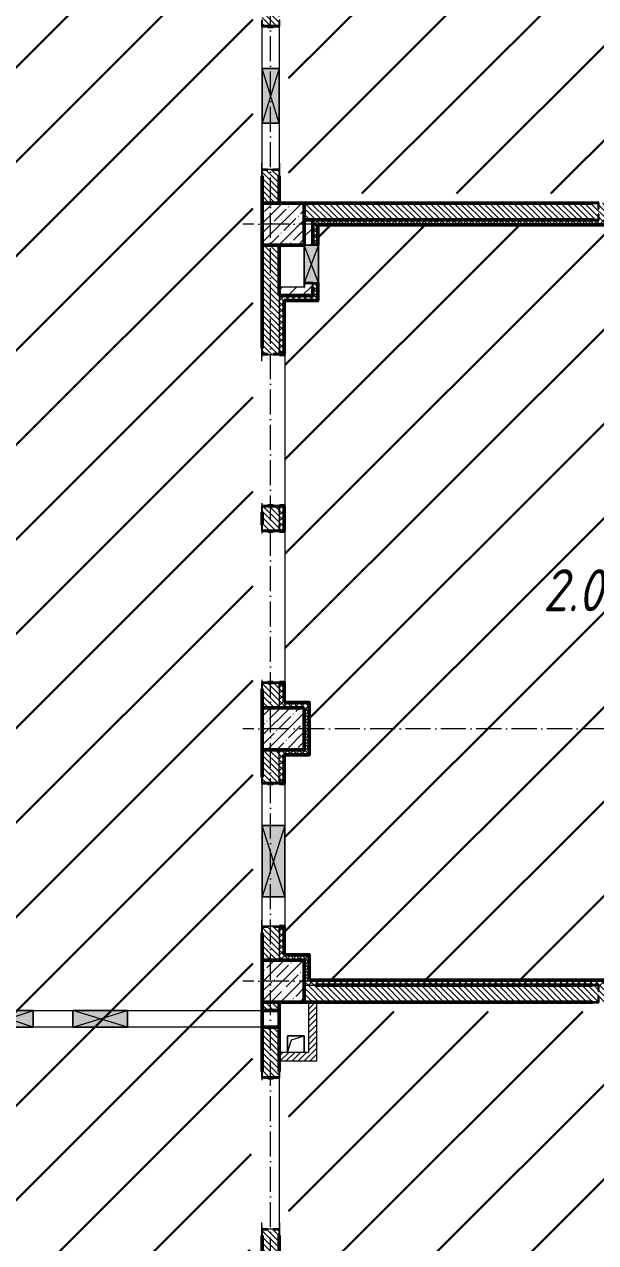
# Model space of a CAD drawing. Header units: millimetres. Extents: x -17017 to 628417, y -109036 to 199237.
# Drawn here: x 133684 to 140472, y 85935 to 100420 of the extents above; entities that cross this region are included whole.
import ezdxf

# ---------------------------------------------------------------- set-up
doc = ezdxf.new("R2010")
doc.units = ezdxf.units.MM
doc.linetypes.add('50_200_ШТРИХ_1Т_ш5_п1_п1_', pattern=[700, 500, -100, 0, -100])
for name, color, linetype, lineweight in [('3.1) ЖБ окна 1.2 м', 102, 'Continuous', 30), ('A-DETL-GENF-OTLN', 7, 'Continuous', 9), ('A-FLOR-____-OTLN', 7, 'Continuous', 9), ('A-GENM-____-MCUT', 7, 'Continuous', 25), ('A-GENM-____-OTLN', 7, 'Continuous', 9), ('A-GENM-____-OTLN-1', 7, 'Continuous', 25), ('A-GLAZ-____-OTLN', 7, 'Continuous', 9), ('A-WALL-____-MCUT-2', 7, 'Continuous', 50), ('A-WALL-____-MCUT-3', 7, 'Continuous', 9), ('A-WALL-____-OTLN', 7, 'Continuous', 9), ('A-WALL-____-PATT-1', 7, 'Continuous', 9), ('A-WALL-FNSH-MCUT-1', 7, 'Continuous', 9), ('I-WALL-____-OTLN', 7, 'Continuous', 9), ('S-COLS-____-MCUT', 7, 'Continuous', 50), ('S-COLS-____-OTLN', 7, 'Continuous', 9), ('S-GRID-____-OTLN-1', 7, '50_200_ШТРИХ_1Т_ш5_п1_п1_', 9), ('Марки помещений', 7, 'Continuous', 9), ('стяжа', 7, 'Continuous', 30)]:
    doc.layers.add(name, color=color, linetype=linetype, lineweight=lineweight)
doc.layers.add('A-WALL-____-PATT-2', color=7, linetype='Continuous', lineweight=9, true_color=0x787878)
doc.styles.add('ISOCPEUR_I_3', font='isocpeui.ttf', dxfattribs={"width": 0.85, "height": 2.2})
pattern_1 = [(135, (43259.71, 63713.66), (-35.35534, -35.35534), [])]
pattern_2 = [(45, (43259.71, 63713.66), (-35.35534, 35.35534), []), (135, (43259.71, 63713.66), (-35.35534, -35.35534), [])]
pattern_3 = [(45, (43259.71, 63713.66), (-35.35534, 35.35534), [])]
pattern_4 = [(45, (43259.71, 63713.66), (-84.85281, 84.85281), [])]

# ---------------------------------------------------------------- blocks, each defined once
blk = doc.blocks.new('BSC_Колонна _Прямоугольная - 500х500-V27-АР1_План отверстий 2 этажа в осях 1-64_А-ГГ')
at = {"layer": 'S-COLS-____-OTLN'}
h = blk.add_hatch(dxfattribs=at)
h.set_pattern_fill('FP_56', color=256, style=0, pattern_type=2)
h.set_pattern_definition([(45, (-93500, -25331.04), (-114.04925, 114.04925), []), (45, (-93385.95, -25331.04), (-114.04925, 114.04925), [201.613, -40.323, 3.353, -36.97])])
h.paths.add_polyline_path([(-250, -250), (250, -250), (250, 250), (-250, 250)], flags=0)
at = {"layer": 'S-COLS-____-MCUT'}
for p, q in [((250, 250), (-250, 250)), ((-250, 250), (-250, -250)), ((250, -250), (250, 250)), ((-250, -250), (250, -250))]:
    blk.add_line(p, q, dxfattribs=at)
blk = doc.blocks.new('BSC_Колонна _Прямоугольная - 500х500-V29-АР1_План отверстий 2 этажа в осях 1-64_А-ГГ')
at = {"layer": 'S-COLS-____-OTLN'}
h = blk.add_hatch(dxfattribs=at)
h.set_pattern_fill('FP_58', color=256, style=0, pattern_type=2)
h.set_pattern_definition([(45, (-93500, -34331.04), (-114.04925, 114.04925), []), (45, (-93385.95, -34331.04), (-114.04925, 114.04925), [201.613, -40.323, 3.353, -36.97])])
h.paths.add_polyline_path([(-250, -250), (250, -250), (250, 250), (-250, 250)], flags=0)
at = {"layer": 'S-COLS-____-MCUT'}
for p, q in [((250, 250), (-250, 250)), ((-250, 250), (-250, -250)), ((250, -250), (250, 250)), ((-250, -250), (250, -250))]:
    blk.add_line(p, q, dxfattribs=at)
blk = doc.blocks.new('BSC_Колонна _Прямоугольная - 500х500-V35-АР1_План отверстий 2 этажа в осях 1-64_А-ГГ')
at = {"layer": 'S-COLS-____-OTLN'}
h = blk.add_hatch(dxfattribs=at)
h.set_pattern_fill('FP_64', color=256, style=0, pattern_type=2)
h.set_pattern_definition([(45, (-93500, -28331.04), (-114.04925, 114.04925), []), (45, (-93385.95, -28331.04), (-114.04925, 114.04925), [201.613, -40.323, 3.353, -36.97])])
h.paths.add_polyline_path([(-250, -250), (250, -250), (250, 250), (-250, 250), (-250, -75)], flags=0)
at = {"layer": 'S-COLS-____-MCUT'}
for p, q in [((250, 250), (-250, 250)), ((-250, 250), (-250, -250)), ((250, -250), (250, 250)), ((-250, -250), (250, -250))]:
    blk.add_line(p, q, dxfattribs=at)
blk = doc.blocks.new('АР_Перемычка - АР_Перемычка-28448550-АР1_План отверстий 2 этажа в осях 1-64_А-ГГ')
at = {"layer": 'A-GENM-____-OTLN'}
blk.add_line((-350, -100), (-342, -100), dxfattribs=at)
blk = doc.blocks.new('Фахверк_СКБ_Уголок - 200_3960-28268576-АР1_План отверстий 2 этажа в осях 1-64_А-ГГ')
at = {"layer": 'A-GENM-____-MCUT'}
for p, q in [((200, 156), (125, 156)), ((125, 156), (125, 81)), ((131, 81), (131, 150)), ((131, 150), (200, 150)), ((200, 150), (200, 156)), ((125, 81), (131, 81)), ((131, 19), (125, 19)), ((125, 19), (125, -56)), ((131, -50), (131, 19)), ((125, -56), (200, -56)), ((200, -50), (131, -50)), ((200, -56), (200, -50))]:
    blk.add_line(p, q, dxfattribs=at)
blk = doc.blocks.new('154_Стойка_СКБ_Уголок - СМ-2480_200-28346303-АР1_План отверстий 2 этажа в осях 1-64_А-ГГ')
at = {"layer": 'A-GENM-____-MCUT'}
for p, q in [((125, 156), (125, 81)), ((200, 156), (125, 156)), ((131, 81), (131, 150)), ((131, 150), (200, 150)), ((200, 150), (200, 156)), ((125, 81), (131, 81)), ((131, 19), (125, 19)), ((125, 19), (125, -56)), ((131, -50), (131, 19)), ((125, -56), (200, -56)), ((200, -50), (131, -50)), ((200, -56), (200, -50))]:
    blk.add_line(p, q, dxfattribs=at)
blk = doc.blocks.new('Стойка_Влож_Полоса боковая - Полоса-28213942-АР1_План отверстий 2 этажа в осях 1-64_А-ГГ')
at = {"layer": 'A-GENM-____-OTLN'}
for p, q in [((-5, 60), (0, 60)), ((-5, -60), (-5, 60)), ((0, 31), (0, -31)), ((0, -60), (-5, -60))]:
    blk.add_line(p, q, dxfattribs=at)
blk = doc.blocks.new('Стойка_Влож_Уголок_Опорный - Уголок-28213941-АР1_План отверстий 2 этажа в осях 1-64_А-ГГ')
at = {"layer": 'A-GENM-____-OTLN'}
for p, q in [((-212, -6), (-212, 0)), ((0, 0), (0, -6)), ((-212, -75), (-212, -6)), ((-212, -6), (-206, -6)), ((-212, -75), (-206, -75)), ((-6, -6), (0, -6)), ((-6, -75), (0, -75)), ((0, -6), (0, -75))]:
    blk.add_line(p, q, dxfattribs=at)
blk = doc.blocks.new('Стойка_Влож_Уголок_Опорный - Уголок-V141-АР1_План отверстий 2 этажа в осях 1-64_А-ГГ')
at = {"layer": 'A-GENM-____-OTLN'}
for p, q in [((0, 0), (0, -6)), ((-6, -6), (0, -6)), ((-6, -75), (0, -75)), ((0, -6), (0, -75))]:
    blk.add_line(p, q, dxfattribs=at)
blk = doc.blocks.new('Стойка_Влож_Уголок_Опорный - Уголок-V143-АР1_План отверстий 2 этажа в осях 1-64_А-ГГ')
at = {"layer": 'A-GENM-____-OTLN'}
for p, q in [((-212, -6), (-212, 0)), ((-212, -75), (-212, -6)), ((-212, -6), (-206, -6)), ((-212, -75), (-206, -75))]:
    blk.add_line(p, q, dxfattribs=at)
blk = doc.blocks.new('Фахверк_СКБ_Уголок - 200_3550-28267367-АР1_План отверстий 2 этажа в осях 1-64_А-ГГ')
at = {"layer": 'A-GENM-____-MCUT'}
for p, q in [((200, 156), (125, 156)), ((125, 156), (125, 81)), ((131, 81), (131, 150)), ((131, 150), (200, 150)), ((200, 150), (200, 156)), ((125, 81), (131, 81)), ((131, 19), (125, 19)), ((125, 19), (125, -56)), ((131, -50), (131, 19)), ((125, -56), (200, -56)), ((200, -50), (131, -50)), ((200, -56), (200, -50))]:
    blk.add_line(p, q, dxfattribs=at)
blk = doc.blocks.new('AR_Отверстие прямоугольное _в плите_ - AR_Отверстие прямоугольное _в плите_-30458127-АР1_План отверстий 2 этажа в осях 1-64_А-ГГ')
at = {"layer": 'A-GENM-____-OTLN'}
for p, q in [((100, 100), (-100, 100)), ((-100, 100), (-100, -100)), ((-100, -100), (-50, 50)), ((-50, 50), (100, 100)), ((100, -100), (100, 100))]:
    blk.add_line(p, q, dxfattribs=at)
blk = doc.blocks.new('BSC_Колонна _Прямоугольная1 - 200х200 _металл_-35201446-АР1_План отверстий 2 этажа в осях 1-64_А-ГГ')
at = {"layer": 'S-COLS-____-MCUT'}
for p, q in [((100, 100), (-100, 100)), ((-100, 100), (-100, -100)), ((100, -100), (100, 100)), ((-100, -100), (100, -100))]:
    blk.add_line(p, q, dxfattribs=at)
blk = doc.blocks.new('AR_Отверстие прямоугольное _в стене_ - AR_Отверстие прямоугольное _в стене__ОВ-36849991-АР1_План отверстий 2 этажа в осях 1-64_А-ГГ')
at = {"layer": 'A-GLAZ-____-OTLN'}
blk.add_hatch(color=256, dxfattribs=at).paths.add_polyline_path([(425, -100), (425, 170), (-425, 170), (-425, -100), (220, -100)], flags=0)
at = {"layer": 'A-DETL-GENF-OTLN'}
for p, q in [((-425, -100), (-425, 170)), ((-425, 170), (425, 170)), ((425, 170), (-425, -100)), ((-425, 170), (425, -100)), ((425, 170), (-425, 170)), ((-425, 170), (-425, -100)), ((425, 170), (425, -100)), ((425, -100), (425, 170)), ((425, -100), (-425, -100)), ((-425, -100), (425, -100))]:
    blk.add_line(p, q, dxfattribs=at)
blk = doc.blocks.new('AR_Отверстие прямоугольное _в стене_ - AR_Отверстие прямоугольное _в стене__ОВ-36845443-АР1_План отверстий 2 этажа в осях 1-64_А-ГГ')
at = {"layer": 'A-GLAZ-____-OTLN'}
blk.add_hatch(color=256, dxfattribs=at).paths.add_polyline_path([(325, 100), (-325, 100), (-325, -100), (325, -100)], flags=0)
at = {"layer": 'A-DETL-GENF-OTLN'}
for p, q in [((-325, -100), (-325, 100)), ((-325, 100), (325, 100)), ((325, 100), (-325, -100)), ((-325, 100), (325, -100)), ((325, 100), (-325, 100)), ((-325, 100), (-325, -100)), ((325, 100), (325, -100)), ((325, -100), (325, 100)), ((325, -100), (-325, -100)), ((-325, -100), (325, -100))]:
    blk.add_line(p, q, dxfattribs=at)
blk = doc.blocks.new('AR_Отверстие прямоугольное _в стене_ - AR_Отверстие прямоугольное _в стене__ОВ-36849744-АР1_План отверстий 2 этажа в осях 1-64_А-ГГ')
at = {"layer": 'A-GLAZ-____-OTLN'}
blk.add_hatch(color=256, dxfattribs=at).paths.add_polyline_path([(225, -47), (225, 120), (-225, 120), (-225, -50), (225, -50)], flags=0)
at = {"layer": 'A-DETL-GENF-OTLN'}
for p, q in [((-225, -50), (-225, 120)), ((-225, 120), (225, 120)), ((225, 120), (-225, -50)), ((-225, 120), (225, -50)), ((225, 120), (-225, 120)), ((-225, 120), (-225, -50)), ((225, 120), (225, 50)), ((225, 50), (225, 120)), ((225, -50), (-225, -50)), ((-225, -50), (225, -50))]:
    blk.add_line(p, q, dxfattribs=at)
blk = doc.blocks.new('AR_Отверстие прямоугольное _в стене_ - AR_Отверстие прямоугольное _в стене__ОВ-36852113-АР1_План отверстий 2 этажа в осях 1-64_А-ГГ')
at = {"layer": 'A-GLAZ-____-OTLN'}
blk.add_hatch(color=256, dxfattribs=at).paths.add_polyline_path([(325, 100), (-325, 100), (-325, -100), (325, -100), (325, 65)], flags=0)
at = {"layer": 'A-DETL-GENF-OTLN'}
for p, q in [((-325, -100), (-325, 100)), ((-325, 100), (325, 100)), ((325, 100), (-325, -100)), ((-325, 100), (325, -100)), ((325, 100), (-325, 100)), ((-325, 100), (-325, -100)), ((325, 100), (325, -100)), ((325, -100), (325, 100)), ((325, -100), (-325, -100)), ((-325, -100), (325, -100))]:
    blk.add_line(p, q, dxfattribs=at)
blk = doc.blocks.new('154_Фахверк_СКБ_Швеллер - Тип_100_3960_зеркало-36793856-АР1_План отверстий 2 этажа в осях 1-64_А-ГГ')
at = {"layer": 'A-GENM-____-MCUT'}
for p, q in [((175, 50), (125, 50)), ((125, 50), (125, -50)), ((128, 47), (175, 47)), ((128, -47), (128, 47)), ((175, 47), (175, 50)), ((125, -50), (175, -50)), ((175, -47), (128, -47)), ((175, -50), (175, -47))]:
    blk.add_line(p, q, dxfattribs=at)
blk = doc.blocks.new('AR_Отверстие прямоугольное _в стене_ - AR_Отверстие прямоугольное _в стене__ЭОМ-36813478-АР1_План отверстий 2 этажа в осях 1-64_А-ГГ')
at = {"layer": 'A-GLAZ-____-OTLN'}
blk.add_hatch(color=256, dxfattribs=at).paths.add_polyline_path([(300, 100), (-300, 100), (-300, -100), (300, -100), (300, 65)], flags=0)
at = {"layer": 'A-DETL-GENF-OTLN'}
for p, q in [((-300, -100), (-300, 100)), ((-300, 100), (300, 100)), ((300, 100), (-300, -100)), ((-300, 100), (300, -100)), ((300, 100), (-300, 100)), ((-300, 100), (-300, -100)), ((300, 100), (300, -100)), ((300, -100), (300, 100)), ((300, -100), (-300, -100)), ((-300, -100), (300, -100))]:
    blk.add_line(p, q, dxfattribs=at)
blk = doc.blocks.new('2этаж')
at = {"layer": 'S-GRID-____-OTLN-1', "color": 251, "ltscale": 0.6, "true_color": 0x636466}
for p, q in [((77758.3, 454533.3), (77758.3, 508896.9)), ((88482.7, 493347), (77429.6, 493347)), ((88482.7, 487347), (77429.6, 487347)), ((88482.7, 484347), (77429.6, 484347))]:
    blk.add_line(p, q, dxfattribs=at)

msp = doc.modelspace()

# ---------------------------------------------------------------- hatches: boundary and pattern name
at = {"layer": 'A-WALL-____-PATT-1'}
h = msp.add_hatch(dxfattribs=at)
h.set_pattern_fill('FP_6', color=256, style=0, pattern_type=2)
h.set_pattern_definition(pattern_1)
h.paths.add_polyline_path([(136710, 98295), (136710, 98689), (136641, 98689), (136641, 98695), (136579, 98695), (136579, 98689), (136510, 98689), (136510, 98295), (136670, 98295)], flags=0)
h.paths.add_polyline_path([(136641, 100395), (136641, 100401), (136710, 100401), (136710, 100795), (136510, 100795), (136510, 100401), (136579, 100401), (136579, 100395)], flags=0)
h = msp.add_hatch(dxfattribs=at)
h.set_pattern_fill('FP_6', color=256, style=0, pattern_type=2)
h.set_pattern_definition(pattern_1)
h.paths.add_polyline_path([(144010, 98095), (144010, 98295), (140510, 98295), (140510, 98226), (140504, 98226), (140504, 98295), (137010, 98295), (137010, 98095), (140504, 98095), (140504, 98164), (140510, 98164), (140510, 98095), (143991, 98095)], flags=0)
h = msp.add_hatch(dxfattribs=at)
h.set_pattern_fill('FP_4', color=256, style=0, pattern_type=2)
h.set_pattern_definition(pattern_4)
h.paths.add_polyline_path([(137107, 97295), (137107, 97342), (137013, 97342), (137013, 97295), (137060, 97295)], flags=0)
h.paths.add_polyline_path([(137010, 97795), (137110, 97795), (137110, 98095), (137010, 98095)], flags=0)
h = msp.add_hatch(dxfattribs=at)
h.set_pattern_fill('FP_6', color=256, style=0, pattern_type=2)
h.set_pattern_definition(pattern_1)
h.paths.add_polyline_path([(136710, 92295), (136710, 92589), (136641, 92589), (136641, 92595), (136579, 92595), (136579, 92589), (136510, 92589), (136510, 92295)], flags=0)
h.paths.add_polyline_path([(136641, 94395), (136641, 94401), (136710, 94401), (136710, 94689), (136641, 94689), (136641, 94695), (136579, 94695), (136579, 94689), (136510, 94689), (136510, 94401), (136579, 94401), (136579, 94395)], flags=0)
h.paths.add_polyline_path([(136641, 96495), (136641, 96501), (136710, 96501), (136710, 97795), (136510, 97795), (136510, 96501), (136579, 96501), (136579, 96495)], flags=0)
h = msp.add_hatch(dxfattribs=at)
h.set_pattern_fill('FP_4', color=256, style=0, pattern_type=2)
h.set_pattern_definition(pattern_4)
h.paths.add_polyline_path([(136710, 97195), (137110, 97195), (137110, 97295), (136710, 97295)], flags=0)
h = msp.add_hatch(dxfattribs=at)
h.set_pattern_fill('FP_6', color=256, style=0, pattern_type=2)
h.set_pattern_definition(pattern_1)
h.paths.add_polyline_path([(136550, 89295), (136710, 89295), (136710, 89689), (136641, 89689), (136641, 89695), (136579, 89695), (136579, 89689), (136510, 89689), (136510, 89295)], flags=0)
h.paths.add_polyline_path([(136579, 91395), (136641, 91395), (136641, 91401), (136710, 91401), (136710, 91795), (136510, 91795), (136510, 91401), (136579, 91401)], flags=0)
h = msp.add_hatch(dxfattribs=at)
h.set_pattern_fill('FP_6', color=256, style=0, pattern_type=2)
h.set_pattern_definition(pattern_1)
h.paths.add_polyline_path([(143991, 88795), (144010, 88795), (144010, 88995), (140510, 88995), (140510, 88926), (140504, 88926), (140504, 88995), (137010, 88995), (137010, 88795), (140504, 88795), (140504, 88864), (140510, 88864), (140510, 88795), (142224, 88795)], flags=0)
h = msp.add_hatch(dxfattribs=at)
h.set_pattern_fill('FP_6', color=256, style=0, pattern_type=2)
h.set_pattern_definition(pattern_1)
h.paths.add_polyline_path([(136710, 83295), (136710, 84720), (136510, 84720), (136510, 83295)], flags=0)
h.paths.add_polyline_path([(136510, 85670), (136710, 85670), (136710, 86089), (136641, 86089), (136641, 86095), (136579, 86095), (136579, 86089), (136510, 86089), (136510, 86020)], flags=0)
h.paths.add_polyline_path([(136641, 87895), (136641, 87901), (136710, 87901), (136710, 88495), (136510, 88495), (136510, 87901), (136579, 87901), (136579, 87895)], flags=0)
h.paths.add_polyline_path([(136510, 88695), (136710, 88695), (136710, 88795), (136510, 88795)], flags=0)
h = msp.add_hatch(dxfattribs=at)
h.set_pattern_fill('FP_5', color=256, style=0, pattern_type=2)
h.set_pattern_definition(pattern_3)
h.paths.add_polyline_path([(137160, 88195), (137160, 88795), (137060, 88795), (137060, 88195)], flags=0)
h = msp.add_hatch(dxfattribs=at)
h.set_pattern_fill('FP_5', color=256, style=0, pattern_type=2)
h.set_pattern_definition(pattern_3)
h.paths.add_polyline_path([(136710, 88095), (137160, 88095), (137160, 88195), (136710, 88195)], flags=0)
at = {"layer": 'A-WALL-____-PATT-2'}
h = msp.add_hatch(dxfattribs=at)
h.set_pattern_fill('FP_7', color=256, style=0, pattern_type=2)
h.set_pattern_definition(pattern_2)
h.paths.add_polyline_path([(137170, 97135), (137170, 97345), (137110, 97345), (137110, 97135)], flags=0)
h.paths.add_polyline_path([(137110, 97795), (137170, 97795), (137170, 98095), (137110, 98095)], flags=0)
h = msp.add_hatch(dxfattribs=at)
h.set_pattern_fill('FP_7', color=256, style=0, pattern_type=2)
h.set_pattern_definition(pattern_2)
h.paths.add_polyline_path([(143940, 98035), (143950, 98035), (143950, 98095), (140510, 98095), (140510, 98089), (140435, 98089), (140435, 98095), (137170, 98095), (137170, 98035), (142224, 98035)], flags=0)
h = msp.add_hatch(dxfattribs=at)
h.set_pattern_fill('FP_7', color=256, style=0, pattern_type=2)
h.set_pattern_definition(pattern_2)
h.paths.add_polyline_path([(136770, 92295), (136770, 92595), (136716, 92595), (136716, 92520), (136710, 92520), (136710, 92295)], flags=0)
h.paths.add_polyline_path([(136770, 94395), (136770, 94695), (136716, 94695), (136716, 94620), (136710, 94620), (136710, 94470), (136716, 94470), (136716, 94395)], flags=0)
h.paths.add_polyline_path([(136770, 96495), (136770, 97195), (136710, 97195), (136710, 96570), (136716, 96570), (136716, 96495)], flags=0)
h = msp.add_hatch(dxfattribs=at)
h.set_pattern_fill('FP_7', color=256, style=0, pattern_type=2)
h.set_pattern_definition(pattern_2)
h.paths.add_polyline_path([(136770, 97135), (137110, 97135), (137110, 97195), (136770, 97195)], flags=0)
h = msp.add_hatch(dxfattribs=at)
h.set_pattern_fill('FP_7', color=256, style=0, pattern_type=2)
h.set_pattern_definition(pattern_2)
h.paths.add_polyline_path([(137010, 92295), (137070, 92295), (137070, 92355), (136770, 92355), (136770, 92295), (136922, 92295)], flags=0)
h = msp.add_hatch(dxfattribs=at)
h.set_pattern_fill('FP_7', color=256, style=0, pattern_type=2)
h.set_pattern_definition(pattern_2)
h.paths.add_polyline_path([(137070, 91735), (137070, 92295), (137010, 92295), (137010, 91735)], flags=0)
h = msp.add_hatch(dxfattribs=at)
h.set_pattern_fill('FP_7', color=256, style=0, pattern_type=2)
h.set_pattern_definition(pattern_2)
h.paths.add_polyline_path([(137010, 91735), (137010, 91795), (136710, 91795), (136710, 91735), (136922, 91735)], flags=0)
h = msp.add_hatch(dxfattribs=at)
h.set_pattern_fill('FP_7', color=256, style=0, pattern_type=2)
h.set_pattern_definition(pattern_2)
h.paths.add_polyline_path([(136710, 89295), (136770, 89295), (136770, 89695), (136716, 89695), (136716, 89620), (136710, 89620)], flags=0)
h.paths.add_polyline_path([(136716, 91395), (136770, 91395), (136770, 91735), (136710, 91735), (136710, 91470), (136716, 91470), (136716, 91401)], flags=0)
h = msp.add_hatch(dxfattribs=at)
h.set_pattern_fill('FP_7', color=256, style=0, pattern_type=2)
h.set_pattern_definition(pattern_2)
h.paths.add_polyline_path([(136780, 89295), (137010, 89295), (137010, 89355), (136770, 89355), (136770, 89295)], flags=0)
h = msp.add_hatch(dxfattribs=at)
h.set_pattern_fill('FP_7', color=256, style=0, pattern_type=2)
h.set_pattern_definition(pattern_2)
h.paths.add_polyline_path([(137010, 88995), (137070, 88995), (137070, 89355), (137010, 89355), (137010, 89295)], flags=0)
h = msp.add_hatch(dxfattribs=at)
h.set_pattern_fill('FP_7', color=256, style=0, pattern_type=2)
h.set_pattern_definition(pattern_2)
h.paths.add_polyline_path([(143950, 88995), (143950, 89055), (137070, 89055), (137070, 88995), (140435, 88995), (140435, 89001), (140510, 89001), (140510, 88995), (143940, 88995)], flags=0)
at = {"layer": 'стяжа'}
h = msp.add_hatch(dxfattribs=at)
h.set_pattern_fill('ANSI31', color=5, scale=250)
h.paths.add_polyline_path([(144148, 64345), (143898, 64345), (143898, 65745), (144148, 65745), (144148, 70353), (143910, 70353), (143910, 70933), (137522, 70933), (137522, 67483), (137222, 67483), (137222, 64683), (136822, 64683), (136822, 62407), (137122, 62407), (137122, 62195), (143898, 62195), (143898, 62407), (144148, 62407)])
edge = h.paths.add_edge_path(flags=16)
edge.add_arc((142259, 66444), 240, 0, 360)
h.paths.add_polyline_path([(143898, 74745), (144148, 74745), (144148, 79340), (143890, 79340), (143890, 79933), (137322, 79933), (137322, 78583), (136822, 78583), (136822, 75807), (137222, 75807), (137222, 73683), (136822, 73683), (136822, 71445), (144148, 71445), (144148, 73345), (143898, 73345)])
edge = h.paths.add_edge_path(flags=16)
edge.add_arc((140123, 75543), 240, 0, 360)
edge = h.paths.add_edge_path()
edge.add_arc((140123, 92549), 240, 0, 360)
h.paths.add_polyline_path([(144148, 100683), (143898, 100683), (143898, 101407), (144148, 101407), (144148, 103978), (143815, 103978), (143815, 104278), (144148, 104278), (144148, 106033), (143898, 106033), (143898, 106757), (144148, 106757), (144148, 109545), (143898, 109545), (143898, 110183), (137122, 110183), (137122, 109883), (136822, 109883), (136822, 107907), (137272, 107907), (137272, 106033), (136822, 106033), (136822, 103007), (137272, 103007), (137272, 100683), (136822, 100683), (136822, 98407), (143908, 98407), (143908, 98745), (144148, 98745)])
edge = h.paths.add_edge_path(flags=16)
edge.add_arc((139926, 103448), 240, 0, 360)
h.paths.add_polyline_path([(136398, 105683), (135848, 105683), (135848, 107307), (136398, 107307), (136398, 110433), (136460, 110739), (136460, 107001), (132210, 106501), (132210, 109339), (132322, 109533), (132322, 107307), (132622, 107307), (132622, 90007), (133222, 90007), (133222, 88795), (136398, 88795)])
edge = h.paths.add_edge_path(flags=16)
edge.add_arc((135396, 104177), 240, 0, 360)
h.paths.add_polyline_path([(136398, 88795), (133222, 88795), (133222, 86233), (132622, 83251), (132622, 69907), (133122, 69907), (133122, 62157), (136062, 62157), (136062, 62407), (136398, 88495)])
edge = h.paths.add_edge_path(flags=16)
edge.add_arc((134876, 76435), 240, 0, 360)
h.paths.add_polyline_path([(144148, 88327), (143898, 88327), (143898, 88683), (137272, 88683), (137272, 87983), (136822, 87983), (136822, 86015), (137422, 86015), (137422, 84583), (137222, 84583), (137222, 82685), (136822, 82685), (136822, 80445), (143898, 80445), (143898, 80739), (144148, 80739), (144148, 82683), (143898, 82683), (143898, 83407), (144148, 83407)])
edge = h.paths.add_edge_path(flags=16)
edge.add_arc((142333, 82335), 240, 0, 360)
h.paths.add_polyline_path([(141916, 82102), (142579, 82102), (142579, 82582), (141916, 82582)], flags=16)
h = msp.add_hatch(dxfattribs=at)
h.set_pattern_fill('ANSI31', color=3, scale=250)
h.paths.add_polyline_path([(144190, 97445), (144190, 97595), (144060, 97595), (144060, 97725), (143940, 97725), (143940, 98025), (137180, 98025), (137180, 97795), (137180, 97345), (137180, 97125), (136780, 97125), (136780, 96495), (136780, 94695), (136780, 94395), (136780, 92595), (136780, 92365), (137080, 92365), (137080, 91725), (136780, 91725), (136780, 91395), (136780, 90895), (136780, 90045), (136780, 89695), (136780, 89365), (137080, 89365), (137080, 89065), (143940, 89065), (143940, 89365), (144160, 89365), (144160, 89495), (144190, 89645), (144190, 91445), (144190, 91725), (143940, 91725), (143940, 92365), (144190, 92365), (144190, 92645), (144190, 94445), (144190, 95645)])
h.paths.add_polyline_path([(139672, 93117), (141330, 93117), (141330, 94317), (139672, 94317)], flags=24)

# ---------------------------------------------------------------- linework, layer by layer
at = {"layer": 'A-FLOR-____-OTLN'}
for p, q in [((136810, 88395), (137010, 88395)), ((136810, 88195), (136810, 88395)), ((137010, 88395), (137010, 88195))]:
    msp.add_line(p, q, dxfattribs=at)
at = {"layer": 'A-WALL-____-MCUT-2'}
for p, q in [((136579, 100395), (136641, 100395)), ((136510, 98620), (136510, 98295)), ((136710, 98295), (136710, 98620)), ((140435, 98295), (137010, 98295)), ((140435, 98095), (137010, 98095)), ((137110, 98095), (137110, 97795)), ((137170, 98035), (143950, 98035)), ((137170, 97795), (137170, 98035)), ((136510, 97795), (136510, 96570)), ((136710, 97195), (136710, 97795)), ((137170, 97135), (137170, 97345)), ((137110, 97195), (136710, 97195)), ((137110, 97295), (137110, 97195)), ((136770, 96495), (136770, 97135)), ((136770, 97135), (137170, 97135)), ((136716, 96495), (136770, 96495)), ((136510, 94620), (136510, 94470)), ((136641, 94695), (136579, 94695)), ((136770, 94695), (136716, 94695)), ((136770, 94395), (136770, 94695)), ((136579, 94395), (136641, 94395)), ((136716, 94395), (136770, 94395)), ((136641, 92595), (136579, 92595)), ((136770, 92595), (136716, 92595)), ((136770, 92355), (136770, 92595)), ((136510, 92520), (136510, 92295)), ((137070, 92355), (136770, 92355)), ((137070, 91735), (137070, 92355)), ((136510, 91795), (136510, 91470)), ((136770, 91735), (137070, 91735)), ((136770, 91395), (136770, 91735)), ((136579, 91395), (136641, 91395)), ((136716, 91395), (136770, 91395)), ((136770, 89695), (136716, 89695)), ((136770, 89355), (136770, 89695)), ((136510, 89620), (136510, 89295)), ((137070, 89355), (136770, 89355)), ((137070, 89055), (137070, 89355)), ((143950, 89055), (137070, 89055)), ((140435, 88995), (137139, 88995)), ((136510, 88795), (136510, 88695)), ((136710, 88695), (136710, 88795)), ((137010, 88795), (140435, 88795)), ((136510, 88495), (136510, 87970)), ((136710, 87970), (136710, 88495)), ((136579, 87895), (136641, 87895)), ((136510, 86020), (136510, 85670)), ((136710, 85670), (136710, 86020))]:
    msp.add_line(p, q, dxfattribs=at)
at = {"layer": 'A-WALL-____-MCUT-3'}
for p, q in [((136710, 97195), (136710, 96570)), ((136710, 94620), (136710, 94470)), ((136710, 92520), (136710, 92295)), ((136710, 91470), (136710, 91795)), ((136710, 89620), (136710, 89295)), ((137010, 88995), (137139, 88995))]:
    msp.add_line(p, q, dxfattribs=at)
at = {"layer": 'A-WALL-____-OTLN'}
for p, q in [((136780, 96495), (136780, 94695)), ((136780, 94395), (136780, 92595)), ((136780, 91395), (136780, 90895)), ((136780, 90045), (136780, 89695))]:
    msp.add_line(p, q, dxfattribs=at)
at = {"layer": 'A-WALL-FNSH-MCUT-1'}
for p, q in [((137180, 98025), (143940, 98025)), ((137180, 97795), (137180, 98025)), ((137180, 97125), (137180, 97345)), ((137010, 97295), (136710, 97295)), ((136780, 96495), (136780, 97125)), ((136780, 97125), (137180, 97125)), ((136770, 96495), (136780, 96495)), ((136780, 94695), (136770, 94695)), ((136780, 94395), (136780, 94695)), ((136770, 94395), (136780, 94395)), ((136780, 92595), (136770, 92595)), ((136780, 92365), (136780, 92595)), ((137080, 92365), (136780, 92365)), ((137080, 91725), (137080, 92365)), ((136780, 91725), (137080, 91725)), ((136780, 91395), (136780, 91725)), ((136770, 91395), (136780, 91395)), ((136780, 89695), (136770, 89695)), ((136780, 89365), (136780, 89695)), ((137080, 89365), (136780, 89365)), ((137080, 89065), (137080, 89365)), ((143940, 89065), (137080, 89065)), ((137060, 88795), (137060, 88195)), ((137160, 88095), (137160, 88795)), ((137060, 88195), (136710, 88195)), ((136710, 88095), (137160, 88095))]:
    msp.add_line(p, q, dxfattribs=at)
at = {"layer": 'I-WALL-____-OTLN'}
for p, q in [((136510, 99895), (136510, 100395)), ((136710, 100395), (136710, 99895)), ((136510, 98695), (136510, 99245)), ((136710, 99245), (136710, 98695)), ((136510, 96465), (136510, 96495)), ((136510, 94695), (136510, 94725)), ((136510, 94365), (136510, 94395)), ((136510, 92595), (136510, 92625)), ((136510, 90895), (136510, 91395)), ((136510, 89695), (136510, 90045)), ((133790, 88695), (134260, 88695)), ((134910, 88695), (136510, 88695)), ((134260, 88495), (133790, 88495)), ((136510, 88495), (134910, 88495)), ((136510, 87865), (136510, 87895)), ((136710, 87895), (136710, 86095)), ((136510, 86095), (136510, 86125))]:
    msp.add_line(p, q, dxfattribs=at)

# ---------------------------------------------------------------- block references
at = {"layer": '3.1) ЖБ окна 1.2 м'}
msp.add_blockref('2этаж', (58851, -395302), dxfattribs=at)
at = {"layer": 'A-GENM-____-OTLN'}
for name, p, rotation in [('Стойка_Влож_Уголок_Опорный - Уголок-28213941-АР1_План отверстий 2 этажа в осях 1-64_А-ГГ', (136504, 98695), 180), ('Стойка_Влож_Полоса боковая - Полоса-28213942-АР1_План отверстий 2 этажа в осях 1-64_А-ГГ', (136610, 98695), 269.9999999999999), ('Стойка_Влож_Полоса боковая - Полоса-28213942-АР1_План отверстий 2 этажа в осях 1-64_А-ГГ', (136610, 96495), 89.99999999999991), ('Стойка_Влож_Уголок_Опорный - Уголок-V141-АР1_План отверстий 2 этажа в осях 1-64_А-ГГ', (136504, 89695), 180), ('Стойка_Влож_Полоса боковая - Полоса-28213942-АР1_План отверстий 2 этажа в осях 1-64_А-ГГ', (136610, 89695), 269.9999999999999), ('АР_Перемычка - АР_Перемычка-28448550-АР1_План отверстий 2 этажа в осях 1-64_А-ГГ', (136610, 89695), 89.9999999999999), ('Стойка_Влож_Уголок_Опорный - Уголок-28213941-АР1_План отверстий 2 этажа в осях 1-64_А-ГГ', (136504, 86095), 180), ('Стойка_Влож_Полоса боковая - Полоса-28213942-АР1_План отверстий 2 этажа в осях 1-64_А-ГГ', (136610, 86095), 269.9999999999999)]:
    msp.add_blockref(name, p, dxfattribs=dict(at, rotation=rotation))
for name, p in [('Стойка_Влож_Уголок_Опорный - Уголок-V143-АР1_План отверстий 2 этажа в осях 1-64_А-ГГ', (136716, 96495)), ('AR_Отверстие прямоугольное _в плите_ - AR_Отверстие прямоугольное _в плите_-30458127-АР1_План отверстий 2 этажа в осях 1-64_А-ГГ', (136910, 88295))]:
    msp.add_blockref(name, p, dxfattribs=at)
at = {"layer": 'A-GENM-____-OTLN-1'}
for name, p, rotation in [('Фахверк_СКБ_Уголок - 200_3960-28268576-АР1_План отверстий 2 этажа в осях 1-64_А-ГГ', (136660, 100270), 89.9999999999999), ('154_Стойка_СКБ_Уголок - СМ-2480_200-28346303-АР1_План отверстий 2 этажа в осях 1-64_А-ГГ', (136560, 98820), 269.9999999999999), ('Фахверк_СКБ_Уголок - 200_3550-28267367-АР1_План отверстий 2 этажа в осях 1-64_А-ГГ', (140635, 98245), 180), ('154_Фахверк_СКБ_Швеллер - Тип_100_3960_зеркало-36793856-АР1_План отверстий 2 этажа в осях 1-64_А-ГГ', (137060, 97470), 270), ('154_Стойка_СКБ_Уголок - СМ-2480_200-28346303-АР1_План отверстий 2 этажа в осях 1-64_А-ГГ', (136660, 96370), 89.9999999999999), ('Фахверк_СКБ_Уголок - 200_3960-28268576-АР1_План отверстий 2 этажа в осях 1-64_А-ГГ', (136560, 94820), 269.9999999999999), ('Фахверк_СКБ_Уголок - 200_3960-28268576-АР1_План отверстий 2 этажа в осях 1-64_А-ГГ', (136660, 94270), 89.9999999999999), ('Фахверк_СКБ_Уголок - 200_3960-28268576-АР1_План отверстий 2 этажа в осях 1-64_А-ГГ', (136560, 92720), 269.9999999999999), ('Фахверк_СКБ_Уголок - 200_3960-28268576-АР1_План отверстий 2 этажа в осях 1-64_А-ГГ', (136660, 91270), 89.9999999999999), ('154_Стойка_СКБ_Уголок - СМ-2480_200-28346303-АР1_План отверстий 2 этажа в осях 1-64_А-ГГ', (136560, 89820), 269.9999999999999), ('Фахверк_СКБ_Уголок - 200_3550-28267367-АР1_План отверстий 2 этажа в осях 1-64_А-ГГ', (140635, 88945), 180), ('Фахверк_СКБ_Уголок - 200_3960-28268576-АР1_План отверстий 2 этажа в осях 1-64_А-ГГ', (136660, 87770), 89.9999999999999), ('154_Стойка_СКБ_Уголок - СМ-2480_200-28346303-АР1_План отверстий 2 этажа в осях 1-64_А-ГГ', (136560, 86220), 269.9999999999999)]:
    msp.add_blockref(name, p, dxfattribs=dict(at, rotation=rotation))
at = {"layer": 'A-GLAZ-____-OTLN'}
for name, p, rotation in [('AR_Отверстие прямоугольное _в стене_ - AR_Отверстие прямоугольное _в стене__ОВ-36845443-АР1_План отверстий 2 этажа в осях 1-64_А-ГГ', (136610, 99570), 269.9999999999999), ('AR_Отверстие прямоугольное _в стене_ - AR_Отверстие прямоугольное _в стене__ОВ-36849744-АР1_План отверстий 2 этажа в осях 1-64_А-ГГ', (137060, 97570), 270), ('AR_Отверстие прямоугольное _в стене_ - AR_Отверстие прямоугольное _в стене__ОВ-36849991-АР1_План отверстий 2 этажа в осях 1-64_А-ГГ', (136610, 90470), 269.9999999999999), ('AR_Отверстие прямоугольное _в стене_ - AR_Отверстие прямоугольное _в стене__ЭОМ-36813478-АР1_План отверстий 2 этажа в осях 1-64_А-ГГ', (133490, 88595), 180), ('AR_Отверстие прямоугольное _в стене_ - AR_Отверстие прямоугольное _в стене__ОВ-36852113-АР1_План отверстий 2 этажа в осях 1-64_А-ГГ', (134585, 88595), 180)]:
    msp.add_blockref(name, p, dxfattribs=dict(at, rotation=rotation))
at = {"layer": 'S-COLS-____-OTLN'}
for name, p in [('BSC_Колонна _Прямоугольная - 500х500-V29-АР1_План отверстий 2 этажа в осях 1-64_А-ГГ', (136760, 98045)), ('BSC_Колонна _Прямоугольная - 500х500-V35-АР1_План отверстий 2 этажа в осях 1-64_А-ГГ', (136760, 92045)), ('BSC_Колонна _Прямоугольная - 500х500-V27-АР1_План отверстий 2 этажа в осях 1-64_А-ГГ', (136760, 89045))]:
    msp.add_blockref(name, p, dxfattribs=at)
at = {"layer": 'S-COLS-____-OTLN', "rotation": 270.0000000000001}
msp.add_blockref('BSC_Колонна _Прямоугольная1 - 200х200 _металл_-35201446-АР1_План отверстий 2 этажа в осях 1-64_А-ГГ', (136610, 88595), dxfattribs=at)

# ---------------------------------------------------------------- texts
at = {"layer": 'Марки помещений', "insert": (139847, 93942), "char_height": 500, "width": 785.65, "attachment_point": 1, "style": 'ISOCPEUR_I_3'}
msp.add_mtext('2.038', dxfattribs=at)

doc.saveas('drawing.dxf')
